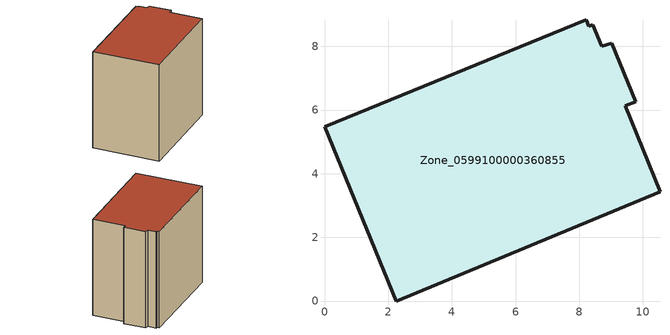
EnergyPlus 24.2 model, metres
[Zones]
Zone_0599100000360855
 floor ground (C_G): 8.43,8.69 8.71,8 9.02,8.1 9.77,6.27 9.46,6.14 10.54,3.43 2.25,0 0,5.47 8.23,8.83 8.31,8.64 z0
 wall outside (C_F): 8.23,8.83 0,5.47 2.25,0 10.54,3.43 9.46,6.14 9.77,6.27 9.02,8.1 8.71,8 8.43,8.69 8.31,8.64 8.23,8.83 z0:8.87
 roof outside (C_R): 8.31,8.64 8.23,8.83 0,5.47 2.25,0 10.54,3.43 9.46,6.14 9.77,6.27 9.02,8.1 8.71,8 8.43,8.69 z8.87
[BUILDING]
Pand.0599100000360855: North Axis=0; Terrain=City; Loads Convergence Tolerance Value=0.04; Temperature Convergence Tolerance Value=0.4; Solar Distribution=FullExterior; Maximum Number of Warmup Days=25; Minimum Number of Warmup Days=1
[Site:Location]
Rotterdam.The.Hague.AP_ZH_NLD Design_Conditions: Latitude=51.96; Longitude=4.45; Time Zone=1; Elevation=-4.5
[SITE:GROUNDTEMPERATURE:BUILDINGSURFACE]
18, 18, 18, 18, 18, 18, 18, 18, 18, 18, 18, 18
[MATERIAL] Thermal Absorptance=0.9; Solar Absorptance=0.7; Visible Absorptance=0.7
Name | Roughness | Thickness | Conductivity | Density | Specific Heat
G.TI.1992-2005 | MediumSmooth | 0.15 | 0.06 | 540 | 1210
F.TI.1992-2005 | Rough | 0.3 | 0.12 | 1920 | 840
R.TI.1992-2005 | MediumRough | 0.2 | 0.08 | 1500 | 1000
[CONSTRUCTION]
C_G: G.TI.1992-2005
C_F: F.TI.1992-2005
C_R: R.TI.1992-2005
[ZONE]
Zone_0599100000360855: Type=1; Multiplier=1; Ceiling Height=Autocalculate; Volume=Autocalculate; Floor Area=autocalculate; Part of Total Floor Area=Yes
[ZONEINFILTRATION:DESIGNFLOWRATE]
Infil_Zone_0599100000360855: Zone or ZoneList or Space or SpaceList=Zone_0599100000360855; Schedule=AlwaysOn; Design Flow Rate Calculation Method=Flow/Area; Flow Rate per Floor Area=0.0015; Constant Term Coefficient=1; Temperature Term Coefficient=0; Velocity Term Coefficient=0; Velocity Squared Term Coefficient=0
[HVACTEMPLATE:ZONE:IDEALLOADSAIRSYSTEM]
Zone_0599100000360855: Maximum Heating Supply Air Temperature=50; Minimum Cooling Supply Air Temperature=13; Maximum Heating Supply Air Humidity Ratio=0.0156; Minimum Cooling Supply Air Humidity Ratio=0.0077; Heating Limit=NoLimit; Cooling Limit=NoLimit; Dehumidification Control Type=ConstantSensibleHeatRatio; Cooling Sensible Heat Ratio=0.7; Dehumidification Setpoint=60; Humidification Control Type=None; Humidification Setpoint=30; Outdoor Air Method=None; Outdoor Air Flow Rate per Person=0.00944; Outdoor Air Flow Rate per Zone Floor Area=0; Outdoor Air Flow Rate per Zone=0; Demand Controlled Ventilation Type=None; Outdoor Air Economizer Type=NoEconomizer; Heat Recovery Type=None; Sensible Heat Recovery Effectiveness=0.7; Latent Heat Recovery Effectiveness=0.65
[ZONECONTROL:THERMOSTAT]
ThermostatControl_Zone_0599100000360855: Zone or ZoneList=Zone_0599100000360855; Control Type Schedule=DualSetpointControlType; Control 1=Thermostat_Zone_0599100000360855; Temperature Difference Between Cutout And Setpoint=0
[THERMOSTATSETPOINT:DUALSETPOINT]
Thermostat_Zone_0599100000360855: Heating Setpoint Temperature Schedule=HeatingSetpoint_Zone_0599100000360855; Cooling Setpoint Temperature Schedule=CoolingSetpoint_Zone_0599100000360855
[SCHEDULE:COMPACT]
HeatingSetpoint_Zone_0599100000360855: Through: 12/31, For: AllDays, Until: 24:00, 21
CoolingSetpoint_Zone_0599100000360855: Through: 12/31, For: AllDays, Until: 24:00, 24
DualSetpointControlType: Through: 12/31, For: AllDays, Until: 24:00, 4
AlwaysOn: Through: 12/31, For: AllDays, Until: 24:00, 1
